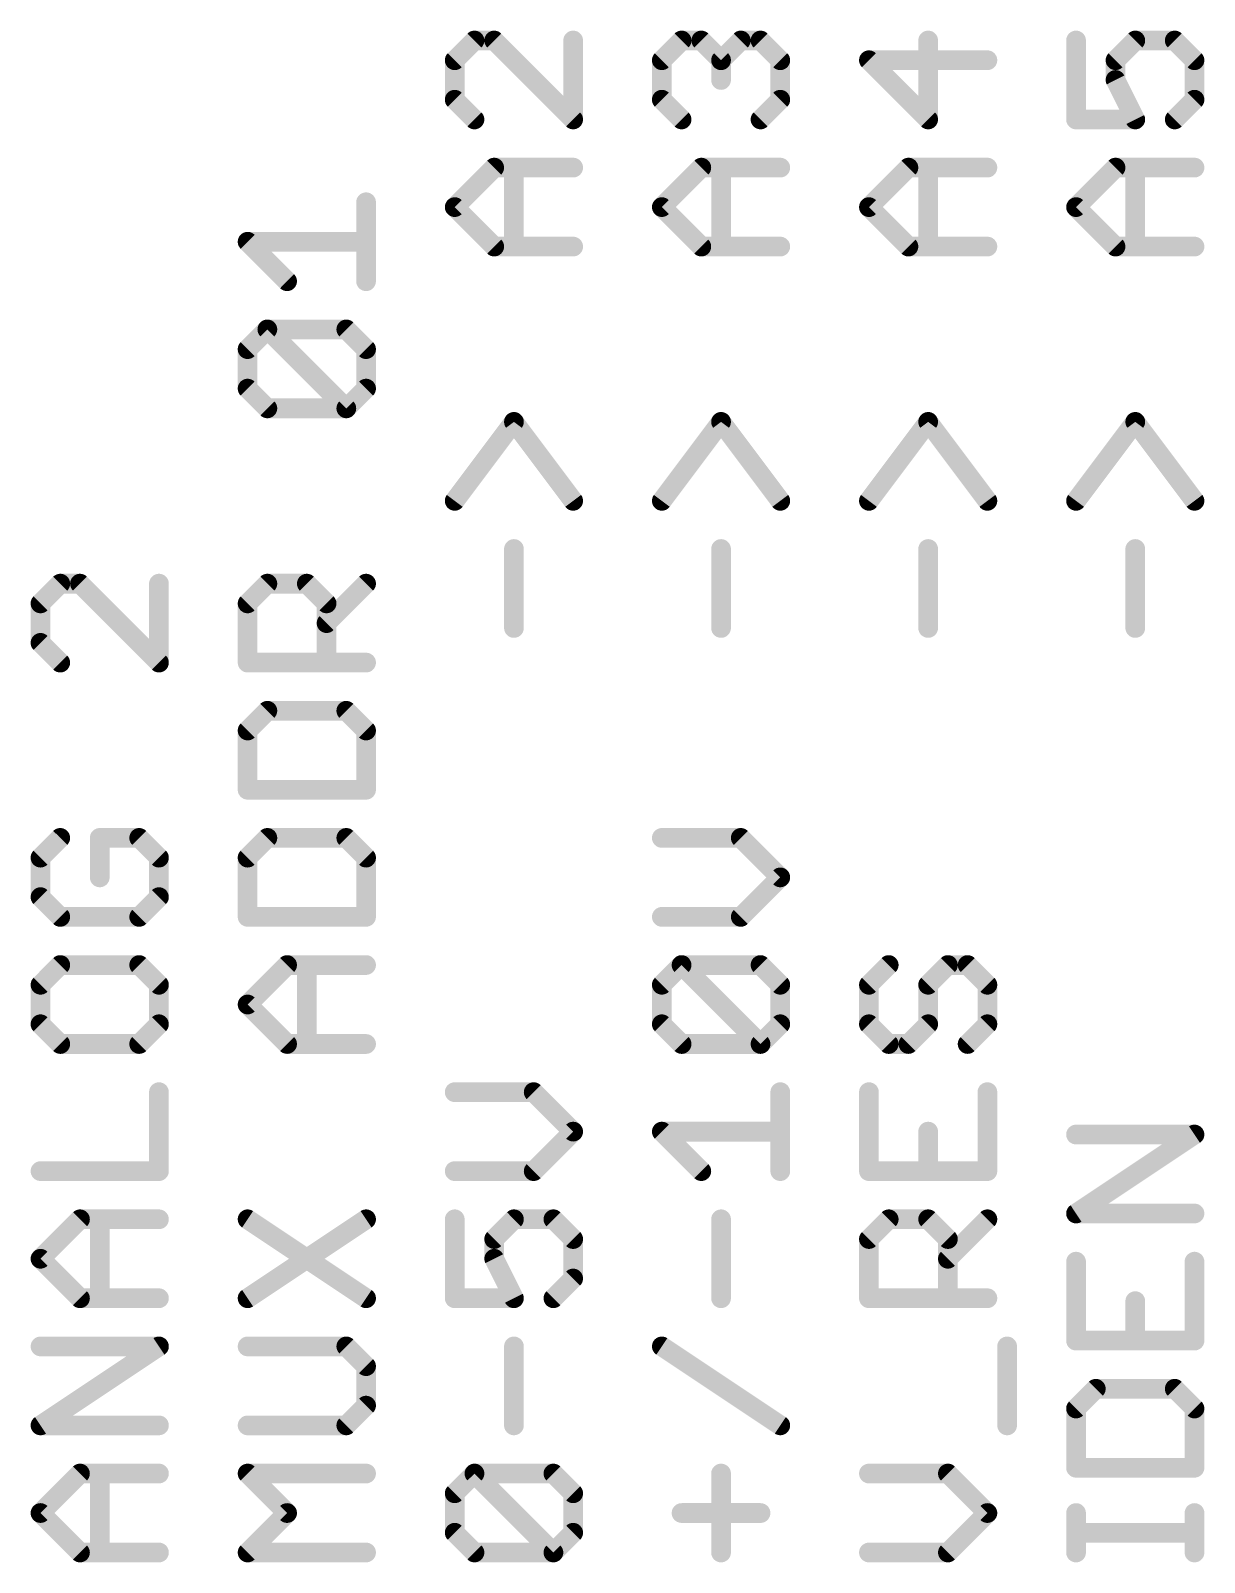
# Model space of a CAD drawing. Extents: x 66.3 to 141.1, y 15.2 to 91.4.
# Drawn here: x 86.33 to 98.43, y 36.19 to 51.98 of the extents above; entities that cross this region are included whole.
import ezdxf

# ---------------------------------------------------------------- set-up
doc = ezdxf.new("R2010")
doc.units = 0
doc.layers.add('25', color=253, linetype='CONTINUOUS')

msp = doc.modelspace()

# ---------------------------------------------------------------- linework, layer by layer
at = {"layer": '25', "const_width": 0.2032}
for points in [[(90.9057, 51.874), (90.7024, 51.6706)], [(91.1091, 51.874), (90.9057, 51.874)], [(91.9226, 51.0605), (91.1091, 51.874)], [(91.9226, 51.874), (91.9226, 51.0605)], [(92.836, 51.6706), (93.0393, 51.874)], [(93.0393, 51.874), (93.2427, 51.874)], [(93.2427, 51.874), (93.4461, 51.6706)], [(93.4461, 51.6706), (93.6495, 51.874)], [(93.6495, 51.874), (93.8528, 51.874)], [(93.8528, 51.874), (94.0562, 51.6706)], [(95.5797, 51.0605), (95.5797, 51.874)], [(97.1032, 51.874), (97.1032, 51.0605)], [(97.5099, 51.6706), (97.7133, 51.874)], [(97.7133, 51.874), (98.12, 51.874)], [(98.12, 51.874), (98.3234, 51.6706)], [(90.7024, 51.6706), (90.7024, 51.2639)], [(92.836, 51.2639), (92.836, 51.6706)], [(93.4461, 51.6706), (93.4461, 51.4672)], [(94.0562, 51.6706), (94.0562, 51.2639)], [(96.1898, 51.6706), (94.9696, 51.6706)], [(94.9696, 51.6706), (95.5797, 51.0605)], [(97.5099, 51.4672), (97.5099, 51.6706)], [(98.3234, 51.6706), (98.3234, 51.2639)], [(97.7133, 51.0605), (97.5099, 51.4672)], [(90.7024, 51.2639), (90.9057, 51.0605)], [(93.0393, 51.0605), (92.836, 51.2639)], [(94.0562, 51.2639), (93.8528, 51.0605)], [(98.3234, 51.2639), (98.12, 51.0605)], [(97.1032, 51.0605), (97.7133, 51.0605)], [(90.7024, 50.1575), (91.1091, 50.5643)], [(91.1091, 50.5643), (91.9226, 50.5643)], [(91.3125, 49.7508), (91.3125, 50.5643)], [(92.836, 50.1575), (93.2427, 50.5643)], [(93.2427, 50.5643), (94.0562, 50.5643)], [(93.4461, 49.7508), (93.4461, 50.5643)], [(94.9696, 50.1575), (95.3763, 50.5643)], [(95.3763, 50.5643), (96.1898, 50.5643)], [(95.5797, 49.7508), (95.5797, 50.5643)], [(97.1032, 50.1575), (97.5099, 50.5643)], [(97.5099, 50.5643), (98.3234, 50.5643)], [(97.7133, 49.7508), (97.7133, 50.5643)], [(89.789, 49.3939), (89.789, 50.2073)], [(91.1091, 49.7508), (90.7024, 50.1575)], [(93.2427, 49.7508), (92.836, 50.1575)], [(95.3763, 49.7508), (94.9696, 50.1575)], [(97.5099, 49.7508), (97.1032, 50.1575)], [(88.9755, 49.3939), (88.5688, 49.8006)], [(88.5688, 49.8006), (89.789, 49.8006)], [(91.9226, 49.7508), (91.1091, 49.7508)], [(94.0562, 49.7508), (93.2427, 49.7508)], [(96.1898, 49.7508), (95.3763, 49.7508)], [(98.3234, 49.7508), (97.5099, 49.7508)], [(88.5688, 48.6942), (88.7721, 48.8976)], [(88.7721, 48.8976), (89.5856, 48.8976)], [(89.5856, 48.0841), (88.7721, 48.8976)], [(89.5856, 48.8976), (89.789, 48.6942)], [(88.5688, 48.2875), (88.5688, 48.6942)], [(89.789, 48.6942), (89.789, 48.2875)], [(88.7721, 48.0841), (88.5688, 48.2875)], [(89.789, 48.2875), (89.5856, 48.0841)], [(89.5856, 48.0841), (88.7721, 48.0841)], [(90.7024, 47.1313), (91.3125, 47.9448)], [(91.3125, 47.9448), (91.9226, 47.1313)], [(92.836, 47.1313), (93.4461, 47.9448)], [(93.4461, 47.9448), (94.0562, 47.1313)], [(94.9696, 47.1313), (95.5797, 47.9448)], [(95.5797, 47.9448), (96.1898, 47.1313)], [(97.1032, 47.1313), (97.7133, 47.9448)], [(97.7133, 47.9448), (98.3234, 47.1313)], [(91.3125, 45.8216), (91.3125, 46.6351)], [(93.4461, 45.8216), (93.4461, 46.6351)], [(95.5797, 45.8216), (95.5797, 46.6351)], [(97.7133, 45.8216), (97.7133, 46.6351)], [(86.6385, 46.2782), (86.4352, 46.0748)], [(86.8419, 46.2782), (86.6385, 46.2782)], [(87.6554, 45.4647), (86.8419, 46.2782)], [(87.6554, 46.2782), (87.6554, 45.4647)], [(88.5688, 46.0748), (88.7721, 46.2782)], [(88.7721, 46.2782), (89.1789, 46.2782)], [(89.1789, 46.2782), (89.3823, 46.0748)], [(89.3823, 45.8714), (89.789, 46.2782)], [(86.4352, 46.0748), (86.4352, 45.668)], [(88.5688, 45.4647), (88.5688, 46.0748)], [(89.3823, 46.0748), (89.3823, 45.4647)], [(86.4352, 45.668), (86.6385, 45.4647)], [(89.789, 45.4647), (88.5688, 45.4647)], [(88.7721, 44.9684), (88.5688, 44.7651)], [(89.5856, 44.9684), (88.7721, 44.9684)], [(89.789, 44.7651), (89.5856, 44.9684)], [(88.5688, 44.7651), (88.5688, 44.1549)], [(89.789, 44.1549), (89.789, 44.7651)], [(88.5688, 44.1549), (89.789, 44.1549)], [(86.6385, 43.6587), (86.4352, 43.4553)], [(87.452, 43.6587), (87.0453, 43.6587)], [(87.0453, 43.6587), (87.0453, 43.252)], [(87.6554, 43.4553), (87.452, 43.6587)], [(88.7721, 43.6587), (88.5688, 43.4553)], [(89.5856, 43.6587), (88.7721, 43.6587)], [(89.789, 43.4553), (89.5856, 43.6587)], [(93.6495, 43.6587), (92.836, 43.6587)], [(94.0562, 43.252), (93.6495, 43.6587)], [(86.4352, 43.4553), (86.4352, 43.0486)], [(87.6554, 43.0486), (87.6554, 43.4553)], [(88.5688, 43.4553), (88.5688, 42.8452)], [(89.789, 42.8452), (89.789, 43.4553)], [(93.6495, 42.8452), (94.0562, 43.252)], [(86.4352, 43.0486), (86.6385, 42.8452)], [(87.452, 42.8452), (87.6554, 43.0486)], [(86.6385, 42.8452), (87.452, 42.8452)], [(88.5688, 42.8452), (89.789, 42.8452)], [(92.836, 42.8452), (93.6495, 42.8452)], [(86.6385, 42.349), (86.4352, 42.1456)], [(87.452, 42.349), (86.6385, 42.349)], [(87.6554, 42.1456), (87.452, 42.349)], [(88.5688, 41.9422), (88.9755, 42.349)], [(88.9755, 42.349), (89.789, 42.349)], [(89.1789, 41.5355), (89.1789, 42.349)], [(92.836, 42.1456), (93.0393, 42.349)], [(93.0393, 42.349), (93.8528, 42.349)], [(93.8528, 41.5355), (93.0393, 42.349)], [(93.8528, 42.349), (94.0562, 42.1456)], [(95.1729, 42.349), (94.9696, 42.1456)], [(95.5797, 42.1456), (95.7831, 42.349)], [(95.7831, 42.349), (95.9864, 42.349)], [(95.9864, 42.349), (96.1898, 42.1456)], [(86.4352, 42.1456), (86.4352, 41.7389)], [(87.6554, 41.7389), (87.6554, 42.1456)], [(92.836, 41.7389), (92.836, 42.1456)], [(94.0562, 42.1456), (94.0562, 41.7389)], [(94.9696, 42.1456), (94.9696, 41.7389)], [(95.5797, 41.7389), (95.5797, 42.1456)], [(96.1898, 42.1456), (96.1898, 41.7389)], [(88.9755, 41.5355), (88.5688, 41.9422)], [(86.4352, 41.7389), (86.6385, 41.5355)], [(87.452, 41.5355), (87.6554, 41.7389)], [(93.0393, 41.5355), (92.836, 41.7389)], [(94.0562, 41.7389), (93.8528, 41.5355)], [(94.9696, 41.7389), (95.1729, 41.5355)], [(95.3763, 41.5355), (95.5797, 41.7389)], [(96.1898, 41.7389), (95.9864, 41.5355)], [(86.6385, 41.5355), (87.452, 41.5355)], [(89.789, 41.5355), (88.9755, 41.5355)], [(93.8528, 41.5355), (93.0393, 41.5355)], [(95.1729, 41.5355), (95.3763, 41.5355)], [(87.6554, 40.2258), (87.6554, 41.0393)], [(91.5159, 41.0393), (90.7024, 41.0393)], [(91.9226, 40.6325), (91.5159, 41.0393)], [(94.0562, 40.2258), (94.0562, 41.0393)], [(94.9696, 41.0393), (94.9696, 40.2258)], [(96.1898, 40.2258), (96.1898, 41.0393)], [(91.5159, 40.2258), (91.9226, 40.6325)], [(93.2427, 40.2258), (92.836, 40.6325)], [(92.836, 40.6325), (94.0562, 40.6325)], [(95.5797, 40.2258), (95.5797, 40.6325)], [(97.1032, 39.7892), (98.3234, 40.6027)], [(98.3234, 40.6027), (97.1032, 40.6027)], [(86.4352, 40.2258), (87.6554, 40.2258)], [(90.7024, 40.2258), (91.5159, 40.2258)], [(94.9696, 40.2258), (96.1898, 40.2258)], [(86.4352, 39.3228), (86.8419, 39.7295)], [(86.8419, 39.7295), (87.6554, 39.7295)], [(87.0453, 38.916), (87.0453, 39.7295)], [(88.5688, 38.916), (89.789, 39.7295)], [(88.5688, 39.7295), (89.789, 38.916)], [(90.7024, 39.7295), (90.7024, 38.916)], [(91.1091, 39.5262), (91.3125, 39.7295)], [(91.3125, 39.7295), (91.7192, 39.7295)], [(91.7192, 39.7295), (91.9226, 39.5262)], [(93.4461, 38.916), (93.4461, 39.7295)], [(94.9696, 39.5262), (95.1729, 39.7295)], [(95.1729, 39.7295), (95.5797, 39.7295)], [(95.5797, 39.7295), (95.7831, 39.5262)], [(95.7831, 39.3228), (96.1898, 39.7295)], [(98.3234, 39.7892), (97.1032, 39.7892)], [(91.1091, 39.3228), (91.1091, 39.5262)], [(91.9226, 39.5262), (91.9226, 39.1194)], [(94.9696, 38.916), (94.9696, 39.5262)], [(95.7831, 39.5262), (95.7831, 38.916)], [(86.8419, 38.916), (86.4352, 39.3228)], [(91.3125, 38.916), (91.1091, 39.3228)], [(97.1032, 39.293), (97.1032, 38.4795)], [(98.3234, 38.4795), (98.3234, 39.293)], [(91.9226, 39.1194), (91.7192, 38.916)], [(87.6554, 38.916), (86.8419, 38.916)], [(90.7024, 38.916), (91.3125, 38.916)], [(96.1898, 38.916), (94.9696, 38.916)], [(97.7133, 38.4795), (97.7133, 38.8862)], [(86.4352, 37.6063), (87.6554, 38.4198)], [(87.6554, 38.4198), (86.4352, 38.4198)], [(89.5856, 38.4198), (88.5688, 38.4198)], [(89.789, 38.2164), (89.5856, 38.4198)], [(91.3125, 37.6063), (91.3125, 38.4198)], [(94.0562, 37.6063), (92.836, 38.4198)], [(96.3932, 37.6063), (96.3932, 38.4198)], [(97.1032, 38.4795), (98.3234, 38.4795)], [(89.789, 37.8097), (89.789, 38.2164)], [(97.3065, 37.9832), (97.1032, 37.7799)], [(98.12, 37.9832), (97.3065, 37.9832)], [(98.3234, 37.7799), (98.12, 37.9832)], [(89.5856, 37.6063), (89.789, 37.8097)], [(97.1032, 37.7799), (97.1032, 37.1698)], [(98.3234, 37.1698), (98.3234, 37.7799)], [(87.6554, 37.6063), (86.4352, 37.6063)], [(88.5688, 37.6063), (89.5856, 37.6063)], [(97.1032, 37.1698), (98.3234, 37.1698)], [(86.4352, 36.7033), (86.8419, 37.1101)], [(86.8419, 37.1101), (87.6554, 37.1101)], [(87.0453, 36.2966), (87.0453, 37.1101)], [(88.9755, 36.7033), (88.5688, 37.1101)], [(88.5688, 37.1101), (89.789, 37.1101)], [(90.7024, 36.9067), (90.9057, 37.1101)], [(90.9057, 37.1101), (91.7192, 37.1101)], [(91.7192, 36.2966), (90.9057, 37.1101)], [(91.7192, 37.1101), (91.9226, 36.9067)], [(93.4461, 36.2966), (93.4461, 37.1101)], [(95.7831, 37.1101), (94.9696, 37.1101)], [(96.1898, 36.7033), (95.7831, 37.1101)], [(90.7024, 36.5), (90.7024, 36.9067)], [(91.9226, 36.9067), (91.9226, 36.5)], [(86.8419, 36.2966), (86.4352, 36.7033)], [(88.5688, 36.2966), (88.9755, 36.7033)], [(93.0393, 36.7033), (93.8528, 36.7033)], [(95.7831, 36.2966), (96.1898, 36.7033)], [(97.1032, 36.2966), (97.1032, 36.7033)], [(98.3234, 36.2966), (98.3234, 36.7033)], [(90.9057, 36.2966), (90.7024, 36.5)], [(91.9226, 36.5), (91.7192, 36.2966)], [(98.3234, 36.5), (97.1032, 36.5)], [(87.6554, 36.2966), (86.8419, 36.2966)], [(89.789, 36.2966), (88.5688, 36.2966)], [(91.7192, 36.2966), (90.9057, 36.2966)], [(94.9696, 36.2966), (95.7831, 36.2966)]]:
    msp.add_lwpolyline(points, dxfattribs=at)
at = {"layer": '25', "const_width": 0.1016}
for points in [[(90.9057, 51.9248, 1), (90.9057, 51.8232)], [(90.9417, 51.8381, 1), (90.8698, 51.9099)], [(91.145, 51.9099, 1), (91.0732, 51.8381)], [(91.1091, 51.8232, 1), (91.1091, 51.9248)], [(91.9734, 51.874, 1), (91.8718, 51.874)], [(93.0393, 51.9248, 1), (93.0393, 51.8232)], [(93.0753, 51.8381, 1), (93.0034, 51.9099)], [(93.2786, 51.9099, 1), (93.2068, 51.8381)], [(93.2427, 51.8232, 1), (93.2427, 51.9248)], [(93.6495, 51.9248, 1), (93.6495, 51.8232)], [(93.6854, 51.8381, 1), (93.6135, 51.9099)], [(93.8887, 51.9099, 1), (93.8169, 51.8381)], [(93.8528, 51.8232, 1), (93.8528, 51.9248)], [(95.6305, 51.874, 1), (95.5289, 51.874)], [(97.154, 51.874, 1), (97.0524, 51.874)], [(97.7133, 51.9248, 1), (97.7133, 51.8232)], [(97.7492, 51.8381, 1), (97.6774, 51.9099)], [(98.1559, 51.9099, 1), (98.0841, 51.8381)], [(98.12, 51.8232, 1), (98.12, 51.9248)], [(90.7532, 51.6706, 1), (90.6516, 51.6706)], [(92.8868, 51.6706, 1), (92.7852, 51.6706)], [(93.4969, 51.6706, 1), (93.3953, 51.6706)], [(94.107, 51.6706, 1), (94.0054, 51.6706)], [(95.0055, 51.7065, 1), (94.9336, 51.6347)], [(94.9696, 51.7214, 1), (94.9696, 51.6198)], [(96.1898, 51.6198, 1), (96.1898, 51.7214)], [(97.5607, 51.6706, 1), (97.4591, 51.6706)], [(98.3742, 51.6706, 1), (98.2726, 51.6706)], [(90.6664, 51.7065, 1), (90.7383, 51.6347)], [(92.8, 51.7065, 1), (92.8719, 51.6347)], [(93.4102, 51.7065, 1), (93.482, 51.6347)], [(93.4102, 51.6347, 1), (93.482, 51.7065)], [(94.0203, 51.6347, 1), (94.0921, 51.7065)], [(97.474, 51.7065, 1), (97.5458, 51.6347)], [(98.2875, 51.6347, 1), (98.3593, 51.7065)], [(93.3953, 51.4672, 1), (93.4969, 51.4672)], [(97.5553, 51.49, 1), (97.4645, 51.4445)], [(97.4591, 51.4672, 1), (97.5607, 51.4672)], [(90.7383, 51.2998, 1), (90.6664, 51.228)], [(90.6516, 51.2639, 1), (90.7532, 51.2639)], [(92.8719, 51.2998, 1), (92.8, 51.228)], [(92.7852, 51.2639, 1), (92.8868, 51.2639)], [(94.0054, 51.2639, 1), (94.107, 51.2639)], [(94.0921, 51.228, 1), (94.0203, 51.2998)], [(98.2726, 51.2639, 1), (98.3742, 51.2639)], [(98.3593, 51.228, 1), (98.2875, 51.2998)], [(90.8698, 51.0246, 1), (90.9417, 51.0964)], [(91.8867, 51.0246, 1), (91.9585, 51.0964)], [(93.0034, 51.0246, 1), (93.0753, 51.0964)], [(93.8169, 51.0964, 1), (93.8887, 51.0246)], [(95.5438, 51.0246, 1), (95.6156, 51.0964)], [(97.1032, 51.1113, 1), (97.1032, 51.0097)], [(97.6678, 51.0378, 1), (97.7587, 51.0832)], [(97.7133, 51.0097, 1), (97.7133, 51.1113)], [(98.0841, 51.0964, 1), (98.1559, 51.0246)], [(91.8718, 51.0605, 1), (91.9734, 51.0605)], [(95.5289, 51.0605, 1), (95.6305, 51.0605)], [(97.0524, 51.0605, 1), (97.154, 51.0605)], [(91.1091, 50.6151, 1), (91.1091, 50.5135)], [(91.145, 50.5283, 1), (91.0732, 50.6002)], [(91.3633, 50.5643, 1), (91.2617, 50.5643)], [(91.9226, 50.5135, 1), (91.9226, 50.6151)], [(93.2427, 50.6151, 1), (93.2427, 50.5135)], [(93.2786, 50.5283, 1), (93.2068, 50.6002)], [(93.4969, 50.5643, 1), (93.3953, 50.5643)], [(94.0562, 50.5135, 1), (94.0562, 50.6151)], [(95.3763, 50.6151, 1), (95.3763, 50.5135)], [(95.4122, 50.5283, 1), (95.3404, 50.6002)], [(95.6305, 50.5643, 1), (95.5289, 50.5643)], [(96.1898, 50.5135, 1), (96.1898, 50.6151)], [(97.5099, 50.6151, 1), (97.5099, 50.5135)], [(97.5458, 50.5283, 1), (97.474, 50.6002)], [(97.7641, 50.5643, 1), (97.6625, 50.5643)], [(98.3234, 50.5135, 1), (98.3234, 50.6151)], [(89.8398, 50.2073, 1), (89.7382, 50.2073)], [(90.7383, 50.1934, 1), (90.6664, 50.1216)], [(90.6664, 50.1934, 1), (90.7383, 50.1216)], [(92.8719, 50.1934, 1), (92.8, 50.1216)], [(92.8, 50.1934, 1), (92.8719, 50.1216)], [(95.0055, 50.1934, 1), (94.9336, 50.1216)], [(94.9336, 50.1934, 1), (95.0055, 50.1216)], [(97.1391, 50.1934, 1), (97.0672, 50.1216)], [(97.0672, 50.1934, 1), (97.1391, 50.1216)], [(88.6047, 49.8365, 1), (88.5328, 49.7647)], [(88.5688, 49.8514, 1), (88.5688, 49.7498)], [(89.789, 49.7498, 1), (89.789, 49.8514)], [(91.1091, 49.8016, 1), (91.1091, 49.7)], [(91.0732, 49.7149, 1), (91.145, 49.7867)], [(91.2617, 49.7508, 1), (91.3633, 49.7508)], [(91.9226, 49.7, 1), (91.9226, 49.8016)], [(93.2427, 49.8016, 1), (93.2427, 49.7)], [(93.2068, 49.7149, 1), (93.2786, 49.7867)], [(93.3953, 49.7508, 1), (93.4969, 49.7508)], [(94.0562, 49.7, 1), (94.0562, 49.8016)], [(95.3763, 49.8016, 1), (95.3763, 49.7)], [(95.3404, 49.7149, 1), (95.4122, 49.7867)], [(95.5289, 49.7508, 1), (95.6305, 49.7508)], [(96.1898, 49.7, 1), (96.1898, 49.8016)], [(97.5099, 49.8016, 1), (97.5099, 49.7)], [(97.474, 49.7149, 1), (97.5458, 49.7867)], [(97.6625, 49.7508, 1), (97.7641, 49.7508)], [(98.3234, 49.7, 1), (98.3234, 49.8016)], [(88.9396, 49.3579, 1), (89.0114, 49.4298)], [(89.7382, 49.3939, 1), (89.8398, 49.3939)], [(88.7721, 48.9484, 1), (88.7721, 48.8468)], [(88.8081, 48.9335, 1), (88.7362, 48.8617)], [(88.8081, 48.8617, 1), (88.7362, 48.9335)], [(89.6215, 48.9335, 1), (89.5497, 48.8617)], [(89.5856, 48.8468, 1), (89.5856, 48.9484)], [(88.5328, 48.7302, 1), (88.6047, 48.6583)], [(88.6196, 48.6942, 1), (88.518, 48.6942)], [(89.8398, 48.6942, 1), (89.7382, 48.6942)], [(89.7531, 48.6583, 1), (89.8249, 48.7302)], [(88.6047, 48.3234, 1), (88.5328, 48.2516)], [(88.518, 48.2875, 1), (88.6196, 48.2875)], [(89.7382, 48.2875, 1), (89.8398, 48.2875)], [(89.8249, 48.2516, 1), (89.7531, 48.3234)], [(88.7721, 48.1349, 1), (88.7721, 48.0333)], [(88.7362, 48.0482, 1), (88.8081, 48.12)], [(89.5497, 48.12, 1), (89.6215, 48.0482)], [(89.5497, 48.0482, 1), (89.6215, 48.12)], [(89.5856, 48.0333, 1), (89.5856, 48.1349)], [(91.3531, 47.9753, 1), (91.2718, 47.9143)], [(91.3531, 47.9143, 1), (91.2718, 47.9753)], [(93.4867, 47.9753, 1), (93.4054, 47.9143)], [(93.4867, 47.9143, 1), (93.4054, 47.9753)], [(95.6203, 47.9753, 1), (95.539, 47.9143)], [(95.6203, 47.9143, 1), (95.539, 47.9753)], [(97.7539, 47.9753, 1), (97.6726, 47.9143)], [(97.7539, 47.9143, 1), (97.6726, 47.9753)], [(90.6617, 47.1618, 1), (90.743, 47.1008)], [(91.882, 47.1008, 1), (91.9632, 47.1618)], [(92.7953, 47.1618, 1), (92.8766, 47.1008)], [(94.0156, 47.1008, 1), (94.0968, 47.1618)], [(94.9289, 47.1618, 1), (95.0102, 47.1008)], [(96.1492, 47.1008, 1), (96.2304, 47.1618)], [(97.0625, 47.1618, 1), (97.1438, 47.1008)], [(98.2828, 47.1008, 1), (98.364, 47.1618)], [(91.3633, 46.6351, 1), (91.2617, 46.6351)], [(93.4969, 46.6351, 1), (93.3953, 46.6351)], [(95.6305, 46.6351, 1), (95.5289, 46.6351)], [(97.7641, 46.6351, 1), (97.6625, 46.6351)], [(86.6385, 46.329, 1), (86.6385, 46.2274)], [(86.6745, 46.2422, 1), (86.6026, 46.3141)], [(86.8778, 46.3141, 1), (86.806, 46.2422)], [(86.8419, 46.2274, 1), (86.8419, 46.329)], [(87.7062, 46.2782, 1), (87.6046, 46.2782)], [(88.7721, 46.329, 1), (88.7721, 46.2274)], [(88.8081, 46.2422, 1), (88.7362, 46.3141)], [(89.2148, 46.3141, 1), (89.143, 46.2422)], [(89.1789, 46.2274, 1), (89.1789, 46.329)], [(89.8249, 46.2422, 1), (89.7531, 46.3141)], [(86.3992, 46.1107, 1), (86.4711, 46.0389)], [(86.486, 46.0748, 1), (86.3844, 46.0748)], [(88.5328, 46.1107, 1), (88.6047, 46.0389)], [(88.6196, 46.0748, 1), (88.518, 46.0748)], [(89.4331, 46.0748, 1), (89.3315, 46.0748)], [(89.3463, 46.0389, 1), (89.4182, 46.1107)], [(89.3463, 45.9073, 1), (89.4182, 45.8355)], [(86.4711, 45.704, 1), (86.3992, 45.6321)], [(91.2617, 45.8216, 1), (91.3633, 45.8216)], [(93.3953, 45.8216, 1), (93.4969, 45.8216)], [(95.5289, 45.8216, 1), (95.6305, 45.8216)], [(97.6625, 45.8216, 1), (97.7641, 45.8216)], [(86.3844, 45.668, 1), (86.486, 45.668)], [(86.6026, 45.4288, 1), (86.6745, 45.5006)], [(87.6046, 45.4647, 1), (87.7062, 45.4647)], [(87.6195, 45.4288, 1), (87.6913, 45.5006)], [(88.5688, 45.5155, 1), (88.5688, 45.4139)], [(88.518, 45.4647, 1), (88.6196, 45.4647)], [(89.3315, 45.4647, 1), (89.4331, 45.4647)], [(89.789, 45.4139, 1), (89.789, 45.5155)], [(88.7721, 45.0192, 1), (88.7721, 44.9176)], [(88.8081, 44.9325, 1), (88.7362, 45.0044)], [(89.6215, 45.0044, 1), (89.5497, 44.9325)], [(89.5856, 44.9176, 1), (89.5856, 45.0192)], [(88.5328, 44.801, 1), (88.6047, 44.7291)], [(88.6196, 44.7651, 1), (88.518, 44.7651)], [(89.8398, 44.7651, 1), (89.7382, 44.7651)], [(89.7531, 44.7291, 1), (89.8249, 44.801)], [(88.5688, 44.2058, 1), (88.5688, 44.1041)], [(88.518, 44.1549, 1), (88.6196, 44.1549)], [(89.7382, 44.1549, 1), (89.8398, 44.1549)], [(89.789, 44.1041, 1), (89.789, 44.2058)], [(86.6745, 43.6228, 1), (86.6026, 43.6946)], [(87.0453, 43.7095, 1), (87.0453, 43.6079)], [(87.0961, 43.6587, 1), (86.9945, 43.6587)], [(87.4879, 43.6946, 1), (87.4161, 43.6228)], [(87.452, 43.6079, 1), (87.452, 43.7095)], [(88.7721, 43.7095, 1), (88.7721, 43.6079)], [(88.8081, 43.6228, 1), (88.7362, 43.6946)], [(89.6215, 43.6946, 1), (89.5497, 43.6228)], [(89.5856, 43.6079, 1), (89.5856, 43.7095)], [(92.836, 43.7095, 1), (92.836, 43.6079)], [(93.6854, 43.6946, 1), (93.6135, 43.6228)], [(93.6495, 43.6079, 1), (93.6495, 43.7095)], [(86.486, 43.4553, 1), (86.3844, 43.4553)], [(87.7062, 43.4553, 1), (87.6046, 43.4553)], [(88.6196, 43.4553, 1), (88.518, 43.4553)], [(89.8398, 43.4553, 1), (89.7382, 43.4553)], [(86.3992, 43.4913, 1), (86.4711, 43.4194)], [(87.6195, 43.4194, 1), (87.6913, 43.4913)], [(88.5328, 43.4913, 1), (88.6047, 43.4194)], [(89.7531, 43.4194, 1), (89.8249, 43.4913)], [(86.9945, 43.252, 1), (87.0961, 43.252)], [(94.0921, 43.2161, 1), (94.0203, 43.2879)], [(94.0203, 43.2161, 1), (94.0921, 43.2879)], [(86.4711, 43.0845, 1), (86.3992, 43.0127)], [(86.3844, 43.0486, 1), (86.486, 43.0486)], [(87.6046, 43.0486, 1), (87.7062, 43.0486)], [(87.6913, 43.0127, 1), (87.6195, 43.0845)], [(86.6385, 42.896, 1), (86.6385, 42.7944)], [(86.6026, 42.8093, 1), (86.6745, 42.8811)], [(87.4161, 42.8811, 1), (87.4879, 42.8093)], [(87.452, 42.7944, 1), (87.452, 42.896)], [(88.5688, 42.896, 1), (88.5688, 42.7944)], [(89.789, 42.7944, 1), (89.789, 42.896)], [(92.836, 42.896, 1), (92.836, 42.7944)], [(93.6135, 42.8811, 1), (93.6854, 42.8093)], [(93.6495, 42.7944, 1), (93.6495, 42.896)], [(88.518, 42.8452, 1), (88.6196, 42.8452)], [(89.7382, 42.8452, 1), (89.8398, 42.8452)], [(86.6385, 42.3998, 1), (86.6385, 42.2982)], [(86.6745, 42.3131, 1), (86.6026, 42.3849)], [(87.4879, 42.3849, 1), (87.4161, 42.3131)], [(87.452, 42.2982, 1), (87.452, 42.3998)], [(88.9755, 42.3998, 1), (88.9755, 42.2982)], [(89.0114, 42.3131, 1), (88.9396, 42.3849)], [(89.2297, 42.349, 1), (89.1281, 42.349)], [(89.789, 42.2982, 1), (89.789, 42.3998)], [(93.0393, 42.3998, 1), (93.0393, 42.2982)], [(93.0753, 42.3849, 1), (93.0034, 42.3131)], [(93.0753, 42.3131, 1), (93.0034, 42.3849)], [(93.8887, 42.3849, 1), (93.8169, 42.3131)], [(93.8528, 42.2982, 1), (93.8528, 42.3998)], [(95.2089, 42.3131, 1), (95.137, 42.3849)], [(95.7831, 42.3998, 1), (95.7831, 42.2982)], [(95.819, 42.3131, 1), (95.7471, 42.3849)], [(96.0223, 42.3849, 1), (95.9505, 42.3131)], [(95.9864, 42.2982, 1), (95.9864, 42.3998)], [(86.3992, 42.1815, 1), (86.4711, 42.1097)], [(86.486, 42.1456, 1), (86.3844, 42.1456)], [(87.7062, 42.1456, 1), (87.6046, 42.1456)], [(87.6195, 42.1097, 1), (87.6913, 42.1815)], [(92.8, 42.1815, 1), (92.8719, 42.1097)], [(92.8868, 42.1456, 1), (92.7852, 42.1456)], [(94.107, 42.1456, 1), (94.0054, 42.1456)], [(94.0203, 42.1097, 1), (94.0921, 42.1815)], [(94.9336, 42.1815, 1), (95.0055, 42.1097)], [(95.0204, 42.1456, 1), (94.9188, 42.1456)], [(95.6305, 42.1456, 1), (95.5289, 42.1456)], [(95.5438, 42.1815, 1), (95.6156, 42.1097)], [(96.2406, 42.1456, 1), (96.139, 42.1456)], [(96.1539, 42.1097, 1), (96.2257, 42.1815)], [(88.6047, 41.9782, 1), (88.5328, 41.9063)], [(88.5328, 41.9782, 1), (88.6047, 41.9063)], [(86.4711, 41.7748, 1), (86.3992, 41.703)], [(87.6913, 41.703, 1), (87.6195, 41.7748)], [(92.8719, 41.7748, 1), (92.8, 41.703)], [(94.0921, 41.703, 1), (94.0203, 41.7748)], [(95.0055, 41.7748, 1), (94.9336, 41.703)], [(95.6156, 41.703, 1), (95.5438, 41.7748)], [(96.2257, 41.703, 1), (96.1539, 41.7748)], [(86.3844, 41.7389, 1), (86.486, 41.7389)], [(87.6046, 41.7389, 1), (87.7062, 41.7389)], [(92.7852, 41.7389, 1), (92.8868, 41.7389)], [(94.0054, 41.7389, 1), (94.107, 41.7389)], [(94.9188, 41.7389, 1), (95.0204, 41.7389)], [(95.5289, 41.7389, 1), (95.6305, 41.7389)], [(96.139, 41.7389, 1), (96.2406, 41.7389)], [(86.6385, 41.5863, 1), (86.6385, 41.4847)], [(86.6026, 41.4996, 1), (86.6745, 41.5714)], [(87.4161, 41.5714, 1), (87.4879, 41.4996)], [(87.452, 41.4847, 1), (87.452, 41.5863)], [(88.9755, 41.5863, 1), (88.9755, 41.4847)], [(88.9396, 41.4996, 1), (89.0114, 41.5714)], [(89.1281, 41.5355, 1), (89.2297, 41.5355)], [(89.789, 41.4847, 1), (89.789, 41.5863)], [(93.0393, 41.5863, 1), (93.0393, 41.4847)], [(93.0034, 41.4996, 1), (93.0753, 41.5714)], [(93.8169, 41.5714, 1), (93.8887, 41.4996)], [(93.8169, 41.4996, 1), (93.8887, 41.5714)], [(93.8528, 41.4847, 1), (93.8528, 41.5863)], [(95.1729, 41.5863, 1), (95.1729, 41.4847)], [(95.137, 41.4996, 1), (95.2089, 41.5714)], [(95.3404, 41.5714, 1), (95.4122, 41.4996)], [(95.3763, 41.4847, 1), (95.3763, 41.5863)], [(95.9505, 41.5714, 1), (96.0223, 41.4996)], [(87.7062, 41.0393, 1), (87.6046, 41.0393)], [(90.7024, 41.0901, 1), (90.7024, 40.9885)], [(91.5518, 41.0752, 1), (91.4799, 41.0033)], [(91.5159, 40.9885, 1), (91.5159, 41.0901)], [(94.107, 41.0393, 1), (94.0054, 41.0393)], [(95.0204, 41.0393, 1), (94.9188, 41.0393)], [(96.2406, 41.0393, 1), (96.139, 41.0393)], [(91.9585, 40.5966, 1), (91.8867, 40.6684)], [(91.8867, 40.5966, 1), (91.9585, 40.6684)], [(92.8719, 40.6684, 1), (92.8, 40.5966)], [(92.836, 40.6833, 1), (92.836, 40.5817)], [(94.0562, 40.5817, 1), (94.0562, 40.6833)], [(95.6305, 40.6325, 1), (95.5289, 40.6325)], [(97.1032, 40.6535, 1), (97.1032, 40.5519)], [(98.3516, 40.5604, 1), (98.2952, 40.645)], [(98.3234, 40.5519, 1), (98.3234, 40.6535)], [(86.4352, 40.2766, 1), (86.4352, 40.175)], [(87.6046, 40.2258, 1), (87.7062, 40.2258)], [(87.6554, 40.175, 1), (87.6554, 40.2766)], [(90.7024, 40.2766, 1), (90.7024, 40.175)], [(91.4799, 40.2617, 1), (91.5518, 40.1899)], [(91.5159, 40.175, 1), (91.5159, 40.2766)], [(93.2068, 40.1899, 1), (93.2786, 40.2617)], [(94.0054, 40.2258, 1), (94.107, 40.2258)], [(94.9696, 40.2766, 1), (94.9696, 40.175)], [(94.9188, 40.2258, 1), (95.0204, 40.2258)], [(95.5289, 40.2258, 1), (95.6305, 40.2258)], [(96.139, 40.2258, 1), (96.2406, 40.2258)], [(96.1898, 40.175, 1), (96.1898, 40.2766)], [(86.8419, 39.7803, 1), (86.8419, 39.6787)], [(86.8778, 39.6936, 1), (86.806, 39.7655)], [(87.0961, 39.7295, 1), (86.9945, 39.7295)], [(87.6554, 39.6787, 1), (87.6554, 39.7803)], [(88.5969, 39.7718, 1), (88.5406, 39.6873)], [(89.8172, 39.6873, 1), (89.7608, 39.7718)], [(90.7532, 39.7295, 1), (90.6516, 39.7295)], [(91.3125, 39.7803, 1), (91.3125, 39.6787)], [(91.3484, 39.6936, 1), (91.2766, 39.7655)], [(91.7551, 39.7655, 1), (91.6833, 39.6936)], [(91.7192, 39.6787, 1), (91.7192, 39.7803)], [(93.4969, 39.7295, 1), (93.3953, 39.7295)], [(95.1729, 39.7803, 1), (95.1729, 39.6787)], [(95.2089, 39.6936, 1), (95.137, 39.7655)], [(95.6156, 39.7655, 1), (95.5438, 39.6936)], [(95.5797, 39.6787, 1), (95.5797, 39.7803)], [(96.2257, 39.6936, 1), (96.1539, 39.7655)], [(97.075, 39.8315, 1), (97.1313, 39.7469)], [(97.1032, 39.84, 1), (97.1032, 39.7384)], [(98.3234, 39.7384, 1), (98.3234, 39.84)], [(91.1599, 39.5262, 1), (91.0583, 39.5262)], [(91.0732, 39.5621, 1), (91.145, 39.4902)], [(91.9734, 39.5262, 1), (91.8718, 39.5262)], [(91.8867, 39.4902, 1), (91.9585, 39.5621)], [(94.9336, 39.5621, 1), (95.0055, 39.4902)], [(95.0204, 39.5262, 1), (94.9188, 39.5262)], [(95.8339, 39.5262, 1), (95.7323, 39.5262)], [(95.7471, 39.4902, 1), (95.819, 39.5621)], [(86.4711, 39.3587, 1), (86.3992, 39.2869)], [(86.3992, 39.3587, 1), (86.4711, 39.2869)], [(91.1545, 39.3455, 1), (91.0637, 39.3001)], [(91.0583, 39.3228, 1), (91.1599, 39.3228)], [(95.7471, 39.3587, 1), (95.819, 39.2869)], [(97.154, 39.293, 1), (97.0524, 39.293)], [(98.3742, 39.293, 1), (98.2726, 39.293)], [(91.8718, 39.1194, 1), (91.9734, 39.1194)], [(91.9585, 39.0835, 1), (91.8867, 39.1553)], [(86.8419, 38.9669, 1), (86.8419, 38.8652)], [(86.806, 38.8801, 1), (86.8778, 38.952)], [(87.6554, 38.8652, 1), (87.6554, 38.9669)], [(88.5406, 38.9583, 1), (88.5969, 38.8738)], [(89.7608, 38.8738, 1), (89.8172, 38.9583)], [(90.7024, 38.9669, 1), (90.7024, 38.8652)], [(91.267, 38.8933, 1), (91.3579, 38.9388)], [(91.3125, 38.8652, 1), (91.3125, 38.9669)], [(91.6833, 38.952, 1), (91.7551, 38.8801)], [(94.9696, 38.9669, 1), (94.9696, 38.8652)], [(96.1898, 38.8652, 1), (96.1898, 38.9669)], [(97.7641, 38.8862, 1), (97.6625, 38.8862)], [(86.9945, 38.916, 1), (87.0961, 38.916)], [(90.6516, 38.916, 1), (90.7532, 38.916)], [(93.3953, 38.916, 1), (93.4969, 38.916)], [(94.9188, 38.916, 1), (95.0204, 38.916)], [(95.7323, 38.916, 1), (95.8339, 38.916)], [(86.4352, 38.4706, 1), (86.4352, 38.369)], [(87.6836, 38.3776, 1), (87.6272, 38.4621)], [(87.6554, 38.369, 1), (87.6554, 38.4706)], [(88.5688, 38.4706, 1), (88.5688, 38.369)], [(89.6215, 38.4557, 1), (89.5497, 38.3839)], [(89.5856, 38.369, 1), (89.5856, 38.4706)], [(91.3633, 38.4198, 1), (91.2617, 38.4198)], [(92.8641, 38.4621, 1), (92.8078, 38.3776)], [(96.444, 38.4198, 1), (96.3424, 38.4198)], [(97.1032, 38.5303, 1), (97.1032, 38.4287)], [(97.0524, 38.4795, 1), (97.154, 38.4795)], [(97.6625, 38.4795, 1), (97.7641, 38.4795)], [(98.2726, 38.4795, 1), (98.3742, 38.4795)], [(98.3234, 38.4287, 1), (98.3234, 38.5303)], [(89.8398, 38.2164, 1), (89.7382, 38.2164)], [(89.7531, 38.1805, 1), (89.8249, 38.2524)], [(97.3065, 38.034, 1), (97.3065, 37.9324)], [(97.3425, 37.9473, 1), (97.2706, 38.0192)], [(98.1559, 38.0192, 1), (98.0841, 37.9473)], [(98.12, 37.9324, 1), (98.12, 38.034)], [(89.8249, 37.7738, 1), (89.7531, 37.8456)], [(97.154, 37.7799, 1), (97.0524, 37.7799)], [(98.3742, 37.7799, 1), (98.2726, 37.7799)], [(89.7382, 37.8097, 1), (89.8398, 37.8097)], [(97.0672, 37.8158, 1), (97.1391, 37.7439)], [(98.2875, 37.7439, 1), (98.3593, 37.8158)], [(86.4352, 37.6571, 1), (86.4352, 37.5555)], [(86.407, 37.6486, 1), (86.4633, 37.5641)], [(87.6554, 37.5555, 1), (87.6554, 37.6571)], [(88.5688, 37.6571, 1), (88.5688, 37.5555)], [(89.5497, 37.6422, 1), (89.6215, 37.5704)], [(89.5856, 37.5555, 1), (89.5856, 37.6571)], [(91.2617, 37.6063, 1), (91.3633, 37.6063)], [(94.028, 37.5641, 1), (94.0844, 37.6486)], [(96.3424, 37.6063, 1), (96.444, 37.6063)], [(97.1032, 37.2206, 1), (97.1032, 37.1189)], [(98.3234, 37.1189, 1), (98.3234, 37.2206)], [(86.8419, 37.1609, 1), (86.8419, 37.0593)], [(86.8778, 37.0742, 1), (86.806, 37.146)], [(87.0961, 37.1101, 1), (86.9945, 37.1101)], [(87.6554, 37.0593, 1), (87.6554, 37.1609)], [(88.6047, 37.146, 1), (88.5328, 37.0742)], [(88.5688, 37.1609, 1), (88.5688, 37.0593)], [(89.789, 37.0593, 1), (89.789, 37.1609)], [(90.9057, 37.1609, 1), (90.9057, 37.0593)], [(90.9417, 37.146, 1), (90.8698, 37.0742)], [(90.9417, 37.0742, 1), (90.8698, 37.146)], [(91.7551, 37.146, 1), (91.6833, 37.0742)], [(91.7192, 37.0593, 1), (91.7192, 37.1609)], [(93.4969, 37.1101, 1), (93.3953, 37.1101)], [(94.9696, 37.1609, 1), (94.9696, 37.0593)], [(95.819, 37.146, 1), (95.7471, 37.0742)], [(95.7831, 37.0593, 1), (95.7831, 37.1609)], [(97.0524, 37.1698, 1), (97.154, 37.1698)], [(98.2726, 37.1698, 1), (98.3742, 37.1698)], [(90.6664, 36.9426, 1), (90.7383, 36.8708)], [(90.7532, 36.9067, 1), (90.6516, 36.9067)], [(91.9734, 36.9067, 1), (91.8718, 36.9067)], [(91.8867, 36.8708, 1), (91.9585, 36.9426)], [(86.4711, 36.7393, 1), (86.3992, 36.6674)], [(86.3992, 36.7393, 1), (86.4711, 36.6674)], [(89.0114, 36.6674, 1), (88.9396, 36.7393)], [(88.9396, 36.6674, 1), (89.0114, 36.7393)], [(93.0393, 36.7541, 1), (93.0393, 36.6525)], [(93.8528, 36.6525, 1), (93.8528, 36.7541)], [(96.2257, 36.6674, 1), (96.1539, 36.7393)], [(96.1539, 36.6674, 1), (96.2257, 36.7393)], [(97.154, 36.7033, 1), (97.0524, 36.7033)], [(98.3742, 36.7033, 1), (98.2726, 36.7033)], [(90.7383, 36.5359, 1), (90.6664, 36.4641)], [(90.6516, 36.5, 1), (90.7532, 36.5)], [(91.8718, 36.5, 1), (91.9734, 36.5)], [(91.9585, 36.4641, 1), (91.8867, 36.5359)], [(97.1032, 36.5508, 1), (97.1032, 36.4492)], [(98.3234, 36.4492, 1), (98.3234, 36.5508)], [(86.8419, 36.3474, 1), (86.8419, 36.2458)], [(86.806, 36.2607, 1), (86.8778, 36.3325)], [(86.9945, 36.2966, 1), (87.0961, 36.2966)], [(87.6554, 36.2458, 1), (87.6554, 36.3474)], [(88.5328, 36.3325, 1), (88.6047, 36.2607)], [(88.5688, 36.3474, 1), (88.5688, 36.2458)], [(89.789, 36.2458, 1), (89.789, 36.3474)], [(90.9057, 36.3474, 1), (90.9057, 36.2458)], [(90.8698, 36.2607, 1), (90.9417, 36.3325)], [(91.6833, 36.3325, 1), (91.7551, 36.2607)], [(91.6833, 36.2607, 1), (91.7551, 36.3325)], [(91.7192, 36.2458, 1), (91.7192, 36.3474)], [(93.3953, 36.2966, 1), (93.4969, 36.2966)], [(94.9696, 36.3474, 1), (94.9696, 36.2458)], [(95.7471, 36.3325, 1), (95.819, 36.2607)], [(95.7831, 36.2458, 1), (95.7831, 36.3474)], [(97.0524, 36.2966, 1), (97.154, 36.2966)], [(98.2726, 36.2966, 1), (98.3742, 36.2966)]]:
    msp.add_lwpolyline(points, format="xyb", dxfattribs=at)

doc.saveas('drawing.dxf')
